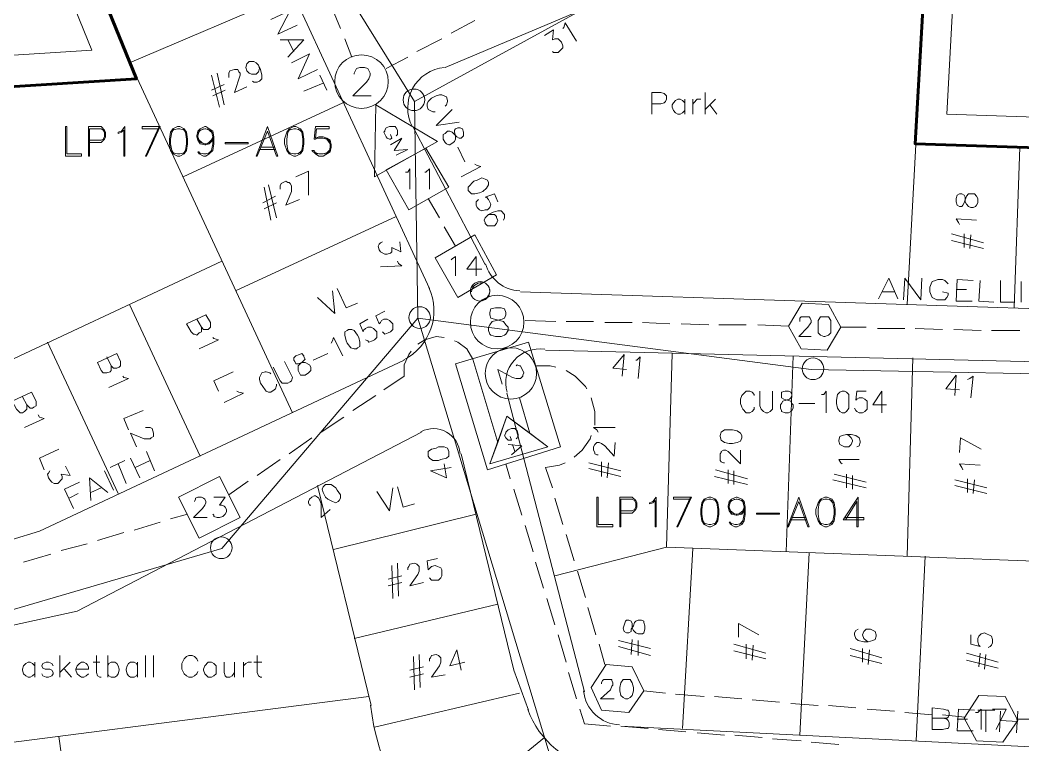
# Model space of a CAD drawing. Header units: millimetres. Extents: x 3.6 to 37.8, y 0.6 to 28.7.
# Drawn here: x 22.628 to 26.296, y 20.983 to 23.635 of the extents above; entities that cross this region are included whole.
import ezdxf

# ---------------------------------------------------------------- set-up
doc = ezdxf.new("R2010")
doc.units = ezdxf.units.MM
for name, color, linetype in [('PDF_0', 7, 'Continuous'), ('PDF_S102$BOUNDARY-NODE', 3, 'Continuous'), ('PDF_S102$NAME-LANDMARK', 7, 'Continuous'), ('PDF_S102$NAME-ROAD', 7, 'Continuous'), ('PDF_S102$Passives-Highleg', 7, 'Continuous'), ('PDF_S102$Passives-Splt2way', 7, 'Continuous'), ('PDF_S102$Passives-TapOffs', 7, 'Continuous'), ('PDF_S102$POLE', 7, 'Continuous'), ('PDF_S102$STRAND', 7, 'Continuous')]:
    doc.layers.add(name, color=color, linetype=linetype)
for name, color, linetype, true_color in [('PDF_S102$Actives-Amplifier', 92, 'Continuous', 0x00b800), ('PDF_S102$Actives-LineExtender', 94, 'Continuous', 0x009400), ('PDF_S102$Cable-565', 23, 'Continuous', 0xdd8a6d), ('PDF_S102$LOTS', 254, 'Continuous', 0xdcdcdc), ('PDF_S102$ROAD', 8, 'Continuous', 0x7f7f7f), ('PDF_S102$SDU', 157, 'Continuous', 0x396472)]:
    doc.layers.add(name, color=color, linetype=linetype, true_color=true_color)

msp = doc.modelspace()

# ---------------------------------------------------------------- linework, layer by layer
at = {"layer": 'PDF_0', "lineweight": 9}
msp.add_lwpolyline([(28.37407, 23.21161), (26.01802, 23.29084), (26.30158, 28.54921), (21.95227, 28.59091), (22.05235, 25.58434), (22.89052, 23.52436), (13.59559, 22.93222), (13.61644, 22.59862), (13.79158, 21.34762), (13.24531, 21.33094), (13.39543, 19.22509), (13.89166, 19.22926), (13.92919, 18.76222), (13.53721, 18.31186), (13.63729, 17.52373), (14.4838, 17.52373), (14.67562, 15.36367), (14.75068, 14.22526)], dxfattribs=at)
at = {"layer": 'PDF_S102$Actives-Amplifier', "lineweight": 13}
for points in [[(24.33751, 21.9898), (24.22075, 22.37761), (24.48763, 22.45684), (24.60439, 22.0732)], [(24.4918, 22.12324), (24.45427, 22.25251), (24.4918, 22.12324), (24.55852, 22.0732), (24.34585, 22.01065), (24.37504, 22.08988), (24.2833, 22.39429), (24.37504, 22.08988), (24.4084, 22.18579)], [(24.34585, 22.01065), (24.4084, 22.18579), (24.55852, 22.0732)], [(24.73783, 21.88972), (24.742, 21.88972), (24.742, 21.78964), (24.79621, 21.78964), (24.79621, 21.7813), (24.73783, 21.7813)], [(24.9505, 21.7813), (24.9505, 21.87721), (24.94216, 21.86887), (24.92965, 21.8647), (24.92965, 21.86887), (24.94216, 21.87304), (24.95467, 21.88972), (24.95467, 21.7813)], [(25.14649, 21.88972), (25.15483, 21.88972), (25.17151, 21.88138), (25.17985, 21.86887), (25.18402, 21.84385), (25.18402, 21.82717), (25.17985, 21.80215), (25.17151, 21.78964), (25.15483, 21.7813), (25.14649, 21.7813), (25.12981, 21.78964), (25.12147, 21.80215), (25.1173, 21.82717), (25.1173, 21.84385), (25.12147, 21.86887), (25.12981, 21.88138)], [(25.47592, 21.88972), (25.51345, 21.7813), (25.50928, 21.7813), (25.47592, 21.87304), (25.43839, 21.7813), (25.43422, 21.7813)], [(25.57183, 21.88972), (25.58017, 21.88972), (25.59685, 21.88138), (25.60519, 21.86887), (25.60936, 21.84385), (25.60936, 21.82717), (25.60519, 21.80215), (25.59685, 21.78964), (25.58017, 21.7813), (25.57183, 21.7813), (25.55515, 21.78964), (25.54681, 21.80215), (25.53847, 21.82717), (25.53847, 21.84385), (25.54681, 21.86887), (25.55515, 21.88138)], [(25.32163, 21.82717), (25.32163, 21.83134), (25.40503, 21.83134), (25.40503, 21.82717)]]:
    msp.add_lwpolyline(points, close=True, dxfattribs=at)
for points in [[(24.44176, 22.36927), (24.44593, 22.37344), (24.45427, 22.36927), (24.45844, 22.36927), (24.47095, 22.34425), (24.46678, 22.33591), (24.46678, 22.33174), (24.45844, 22.3234), (24.44176, 22.3234), (24.42925, 22.32757), (24.37504, 22.35676), (24.39172, 22.30255)], [(24.42091, 22.11073), (24.42508, 22.09822), (24.41257, 22.09822), (24.40423, 22.10656), (24.40006, 22.1149), (24.40423, 22.12324), (24.40423, 22.12741), (24.41257, 22.13575), (24.42508, 22.13992), (24.43759, 22.13992), (24.44593, 22.13158), (24.4501, 22.11907), (24.4501, 22.1149), (24.44593, 22.10656), (24.44176, 22.10239)], [(24.41257, 22.08154), (24.46261, 22.07737), (24.42508, 22.04401)], [(24.43759, 22.05652), (24.42925, 22.08154)], [(24.8254, 21.83968), (24.8671, 21.83968), (24.87544, 21.84385), (24.87961, 21.85219), (24.87961, 21.86887), (24.87544, 21.87721), (24.8671, 21.88138), (24.8254, 21.88138), (24.8254, 21.7813), (24.82123, 21.7813), (24.82123, 21.88972), (24.8671, 21.88972), (24.87961, 21.87721), (24.88378, 21.86887), (24.88378, 21.85219), (24.87961, 21.84385), (24.8671, 21.83134), (24.8254, 21.83134)], [(25.07977, 21.88138), (25.01722, 21.88138), (25.01722, 21.88972), (25.08394, 21.88972), (25.0339, 21.7813), (25.02973, 21.7813), (25.07977, 21.88972)], [(25.13398, 21.78964), (25.12564, 21.80215), (25.12147, 21.82717), (25.12147, 21.84385), (25.12564, 21.86887), (25.13398, 21.88138)], [(25.12981, 21.87721), (25.14649, 21.88138), (25.15483, 21.88138), (25.17151, 21.87721)], [(25.16734, 21.88138), (25.17568, 21.86887), (25.17985, 21.84385), (25.17985, 21.82717), (25.17568, 21.80215), (25.16734, 21.78964)], [(25.27576, 21.83968), (25.26742, 21.82717), (25.25074, 21.823), (25.24657, 21.823), (25.22989, 21.82717), (25.22155, 21.83968), (25.21738, 21.85219), (25.21738, 21.85636), (25.22155, 21.87304), (25.22989, 21.88138), (25.24657, 21.88972), (25.25074, 21.88972), (25.26742, 21.88138), (25.27576, 21.87304), (25.27993, 21.85219), (25.27993, 21.82717), (25.27576, 21.80215), (25.26742, 21.78964), (25.25074, 21.7813), (25.2424, 21.7813), (25.22572, 21.78964), (25.22155, 21.79798), (25.22572, 21.79798), (25.22989, 21.78964)], [(25.2424, 21.82717), (25.22572, 21.83968), (25.22155, 21.85219), (25.22155, 21.85636), (25.22572, 21.87304), (25.2424, 21.88138)], [(25.22155, 21.8647), (25.22989, 21.87721), (25.24657, 21.88138), (25.25074, 21.88138), (25.26742, 21.87721), (25.27576, 21.8647)], [(25.25491, 21.88138), (25.27159, 21.87304), (25.27576, 21.85219)], [(25.55932, 21.78964), (25.55098, 21.80215), (25.54681, 21.82717), (25.54681, 21.84385), (25.55098, 21.86887), (25.55932, 21.88138)], [(25.55515, 21.87721), (25.57183, 21.88138), (25.58017, 21.88138), (25.59685, 21.87721)], [(25.58851, 21.88138), (25.60102, 21.86887), (25.60519, 21.84385), (25.60519, 21.82717), (25.60102, 21.80215), (25.58851, 21.78964)], [(25.64689, 21.81466), (25.71361, 21.81466), (25.71361, 21.80632), (25.63855, 21.80632), (25.69276, 21.88972), (25.69276, 21.7813), (25.68859, 21.7813), (25.68859, 21.87304), (25.64689, 21.80632)], [(25.27576, 21.84802), (25.26742, 21.83134), (25.25074, 21.82717), (25.24657, 21.82717), (25.22989, 21.83134), (25.22155, 21.84802)], [(25.25908, 21.78964), (25.27159, 21.80215), (25.27576, 21.82717), (25.27576, 21.85219), (25.27159, 21.83968), (25.25491, 21.82717)], [(25.17151, 21.79381), (25.15483, 21.78964), (25.14649, 21.78964), (25.12981, 21.79381)], [(25.26742, 21.79381), (25.25074, 21.78964), (25.2424, 21.78964), (25.22572, 21.79381)], [(25.50511, 21.80632), (25.44673, 21.80632)], [(25.50094, 21.81466), (25.4509, 21.81466)], [(25.59685, 21.79381), (25.58017, 21.78964), (25.57183, 21.78964), (25.55515, 21.79381)]]:
    msp.add_lwpolyline(points, dxfattribs=at)
msp.add_circle((24.42299, 22.34217), 0.09383, dxfattribs=at)
at = {"layer": 'PDF_S102$Actives-LineExtender', "lineweight": 9}
for points in [[(23.92468, 23.06149), (23.92885, 23.3242), (24.15403, 23.19076)], [(22.79461, 23.24497), (22.79878, 23.24497), (22.79878, 23.14489), (22.85299, 23.14489), (22.85299, 23.13655), (22.79461, 23.13655)], [(23.00728, 23.13655), (23.00728, 23.23246), (22.99894, 23.22412), (22.98643, 23.21995), (22.98643, 23.22412), (22.99894, 23.22829), (23.01145, 23.24497), (23.01145, 23.13655)], [(23.20327, 23.24497), (23.21161, 23.24497), (23.22829, 23.23663), (23.23663, 23.22412), (23.2408, 23.1991), (23.2408, 23.18242), (23.23663, 23.1574), (23.22829, 23.14489), (23.21161, 23.13655), (23.20327, 23.13655), (23.18659, 23.14489), (23.17825, 23.1574), (23.17408, 23.18242), (23.17408, 23.1991), (23.17825, 23.22412), (23.18659, 23.23663)], [(23.5327, 23.24497), (23.57023, 23.13655), (23.56606, 23.13655), (23.5327, 23.22829), (23.49517, 23.13655), (23.491, 23.13655)], [(23.62861, 23.24497), (23.63695, 23.24497), (23.65363, 23.23663), (23.66197, 23.22412), (23.66614, 23.1991), (23.66614, 23.18242), (23.66197, 23.1574), (23.65363, 23.14489), (23.63695, 23.13655), (23.62861, 23.13655), (23.61193, 23.14489), (23.60359, 23.1574), (23.59525, 23.18242), (23.59525, 23.1991), (23.60359, 23.22412), (23.61193, 23.23663)], [(23.37841, 23.18242), (23.37841, 23.18659), (23.46181, 23.18659), (23.46181, 23.18242)]]:
    msp.add_lwpolyline(points, close=True, dxfattribs=at)
for points in [[(22.88218, 23.19493), (22.92388, 23.19493), (22.93222, 23.1991), (22.93639, 23.20744), (22.93639, 23.22412), (22.93222, 23.23246), (22.92388, 23.23663), (22.88218, 23.23663), (22.88218, 23.13655), (22.87801, 23.13655), (22.87801, 23.24497), (22.92388, 23.24497), (22.93639, 23.23246), (22.94056, 23.22412), (22.94056, 23.20744), (22.93639, 23.1991), (22.92388, 23.18659), (22.88218, 23.18659)], [(23.13655, 23.23663), (23.074, 23.23663), (23.074, 23.24497), (23.14072, 23.24497), (23.09068, 23.13655), (23.08651, 23.13655), (23.13655, 23.24497)], [(23.19076, 23.14489), (23.18242, 23.1574), (23.17825, 23.18242), (23.17825, 23.1991), (23.18242, 23.22412), (23.19076, 23.23663)], [(23.18659, 23.23246), (23.20327, 23.23663), (23.21161, 23.23663), (23.22829, 23.23246)], [(23.22412, 23.23663), (23.23246, 23.22412), (23.23663, 23.1991), (23.23663, 23.18242), (23.23246, 23.1574), (23.22412, 23.14489)], [(23.33254, 23.19493), (23.32003, 23.18242), (23.30752, 23.17825), (23.30335, 23.17825), (23.28667, 23.18242), (23.27833, 23.19493), (23.27416, 23.20744), (23.27416, 23.21161), (23.27833, 23.22829), (23.28667, 23.23663), (23.30335, 23.24497), (23.30752, 23.24497), (23.33254, 23.22829), (23.33671, 23.20744), (23.33671, 23.18242), (23.33254, 23.1574), (23.32003, 23.14489), (23.30752, 23.13655), (23.29918, 23.13655), (23.2825, 23.14489), (23.27833, 23.15323), (23.2825, 23.15323), (23.28667, 23.14489)], [(23.29918, 23.18242), (23.2825, 23.19493), (23.27833, 23.20744), (23.27833, 23.21161), (23.2825, 23.22829), (23.29918, 23.23663)], [(23.27833, 23.21995), (23.28667, 23.23246), (23.30335, 23.23663), (23.30752, 23.23663), (23.32003, 23.23246), (23.33254, 23.21995)], [(23.31169, 23.23663), (23.32837, 23.22829), (23.33254, 23.20744)], [(23.6161, 23.14489), (23.60776, 23.1574), (23.60359, 23.18242), (23.60359, 23.1991), (23.60776, 23.22412), (23.6161, 23.23663)], [(23.61193, 23.23246), (23.62861, 23.23663), (23.63695, 23.23663), (23.65363, 23.23246)], [(23.64529, 23.23663), (23.6578, 23.22412), (23.66197, 23.1991), (23.66197, 23.18242), (23.6578, 23.1574), (23.64529, 23.14489)], [(23.76205, 23.18242), (23.74954, 23.1991), (23.73703, 23.20327), (23.71618, 23.20327), (23.70784, 23.1991), (23.70367, 23.1991), (23.70784, 23.24497), (23.75788, 23.24497), (23.75788, 23.23663), (23.71201, 23.23663), (23.70784, 23.20327), (23.72035, 23.20744), (23.73703, 23.20744), (23.74954, 23.20327), (23.76205, 23.19493), (23.76622, 23.17825), (23.76622, 23.16991), (23.76205, 23.15323), (23.73703, 23.13655), (23.72035, 23.13655), (23.70784, 23.14489), (23.69533, 23.1574), (23.70367, 23.1574), (23.70784, 23.14906), (23.72035, 23.14489), (23.73703, 23.14489), (23.74954, 23.14906), (23.76205, 23.16157)], [(23.98306, 23.21578), (23.98723, 23.20327), (23.98306, 23.1991), (23.97889, 23.1991), (23.97055, 23.20327), (23.96638, 23.20744), (23.95804, 23.22412), (23.96221, 23.22829), (23.96221, 23.23246), (23.96638, 23.2408), (23.97889, 23.24497), (23.99974, 23.24497), (24.00391, 23.2408), (24.00808, 23.23246), (24.00808, 23.21578), (24.00391, 23.21161)], [(23.33254, 23.20327), (23.32003, 23.18659), (23.30752, 23.18242), (23.30335, 23.18242), (23.28667, 23.18659), (23.27833, 23.20327)], [(23.31586, 23.14489), (23.32837, 23.1574), (23.33254, 23.18242), (23.33254, 23.20744), (23.32837, 23.19493), (23.31169, 23.18242)], [(23.7412, 23.20327), (23.75788, 23.19493), (23.76205, 23.17825), (23.76205, 23.16991), (23.75788, 23.15323), (23.7412, 23.14489)], [(23.98306, 23.17825), (24.02476, 23.20327), (23.99557, 23.1574), (24.04561, 23.16157), (24.00391, 23.14072)], [(23.22829, 23.14906), (23.21161, 23.14489), (23.20327, 23.14489), (23.18659, 23.14906)], [(23.32003, 23.14906), (23.30752, 23.14489), (23.29918, 23.14489), (23.2825, 23.14906)], [(23.56189, 23.16157), (23.50351, 23.16157)], [(23.55772, 23.16991), (23.50768, 23.16991)], [(23.65363, 23.14906), (23.63695, 23.14489), (23.62861, 23.14489), (23.61193, 23.14906)], [(23.70367, 23.15323), (23.71618, 23.14489)]]:
    msp.add_lwpolyline(points, dxfattribs=at)
at = {"layer": 'PDF_S102$BOUNDARY-NODE', "lineweight": 60}
for points in [[(22.67368, 24.35419), (23.05315, 23.42011), (22.33591, 23.37424)], [(26.9104, 23.14906), (25.90126, 23.18242), (25.95547, 24.12484)]]:
    msp.add_lwpolyline(points, dxfattribs=at)
at = {"layer": 'PDF_S102$Cable-565', "lineweight": 13}
for points in [[(23.79958, 23.60359), (23.76205, 23.69533)], [(24.20407, 23.58691), (24.29164, 23.63278)], [(23.84128, 23.49934), (23.81626, 23.56606)], [(24.07897, 23.52019), (24.17071, 23.56606)], [(23.96638, 23.45764), (24.04561, 23.49934)], [(24.12067, 22.98226), (24.16237, 22.91137)], [(24.17905, 22.87801), (24.22075, 22.80712)], [(24.58771, 22.5319), (24.47512, 22.53607)], [(24.72532, 22.5319), (24.62524, 22.5319)], [(24.8671, 22.52773), (24.76702, 22.52773)], [(25.00471, 22.52356), (24.90463, 22.52773)], [(25.14649, 22.51939), (25.04641, 22.52356)], [(25.2841, 22.51939), (25.18402, 22.51939)], [(25.43839, 22.51522), (25.3258, 22.51939)], [(25.72195, 22.51105), (25.63021, 22.51105)], [(25.86373, 22.50688), (25.76365, 22.50688)], [(26.00134, 22.50271), (25.90126, 22.50688)], [(26.14312, 22.49854), (26.04304, 22.50271)], [(26.2849, 22.49854), (26.18065, 22.49854)], [(24.08314, 22.4485), (24.10816, 22.46518), (24.14986, 22.47769), (24.17905, 22.47352)], [(24.21658, 22.46101), (24.22909, 22.45684), (24.26245, 22.43182), (24.2833, 22.39429)], [(24.05812, 22.42348), (24.04978, 22.41097), (24.0331, 22.37344), (24.0331, 22.33174), (23.95804, 22.2817)], [(24.51682, 22.36927), (24.56686, 22.36927), (24.58771, 22.3651)], [(24.62524, 22.35259), (24.6586, 22.33174), (24.69613, 22.29421), (24.7003, 22.28587)], [(23.92885, 22.26085), (23.84545, 22.20664)], [(24.71698, 22.25251), (24.72949, 22.20247), (24.72949, 22.15243)], [(23.81209, 22.18162), (23.72869, 22.12741)], [(23.69533, 22.10656), (23.61193, 22.04818)], [(24.71698, 22.1149), (24.71281, 22.10239), (24.68362, 22.06069), (24.65443, 22.03567)], [(23.57857, 22.02733), (23.49517, 21.96895)], [(24.40423, 22.01065), (24.42091, 21.95644)], [(24.62107, 22.01482), (24.60022, 22.00648), (24.55018, 21.99814), (24.5752, 21.92308)], [(23.46181, 21.9481), (23.39092, 21.89806)], [(24.43342, 21.91891), (24.46261, 21.823)], [(24.58354, 21.88555), (24.61273, 21.78964)], [(23.17825, 21.81049), (23.2408, 21.82717)], [(23.04481, 21.76879), (23.14072, 21.79798)], [(22.91137, 21.73126), (23.00728, 21.76045)], [(24.47512, 21.78547), (24.50431, 21.68956)], [(24.62524, 21.75211), (24.65443, 21.6562)], [(22.77793, 21.69373), (22.87384, 21.71875)], [(22.64032, 21.65203), (22.7404, 21.68122)], [(24.51265, 21.65203), (24.54184, 21.55612)], [(24.66694, 21.61867), (24.69613, 21.52276)], [(24.55435, 21.51859), (24.58354, 21.42268)], [(24.70447, 21.48523), (24.73366, 21.38515)], [(24.59605, 21.38515), (24.62524, 21.28507)], [(24.74617, 21.35179), (24.76702, 21.27673)], [(24.63358, 21.24754), (24.66277, 21.15163)], [(24.9088, 21.18082), (24.98803, 21.17248)], [(25.02556, 21.16831), (25.12981, 21.15997)], [(25.16734, 21.15997), (25.26742, 21.15163)], [(25.30495, 21.14746), (25.40503, 21.13912)], [(25.44673, 21.13495), (25.54681, 21.12661)], [(24.67528, 21.1141), (24.69196, 21.05989), (24.78787, 21.05155)], [(25.58434, 21.12661), (25.68442, 21.11827)], [(25.72612, 21.1141), (25.8262, 21.10576)], [(25.86373, 21.10159), (25.96381, 21.09325)], [(26.00134, 21.09325), (26.08474, 21.08491)], [(26.27239, 21.07657), (26.35579, 21.07657)], [(24.8254, 21.05155), (24.92548, 21.04321)], [(24.96301, 21.03904), (25.06309, 21.0307)], [(25.10479, 21.02653), (25.20487, 21.01819)], [(25.2424, 21.01819), (25.34248, 21.00985)], [(25.38001, 21.00568), (25.48426, 20.99734)], [(25.52179, 20.99317), (25.62187, 20.98483)]]:
    msp.add_lwpolyline(points, dxfattribs=at)
at = {"layer": 'PDF_S102$LOTS', "lineweight": 0}
for points in [[(22.06903, 28.48249), (22.16494, 25.60519), (23.02396, 23.491), (23.62444, 22.1983)], [(26.18899, 28.44079), (25.87207, 22.59445)], [(23.02813, 23.47849), (23.62444, 23.73286)], [(23.80792, 23.33254), (23.22412, 23.06149)], [(25.90126, 23.18242), (28.19476, 23.10736)], [(26.26405, 22.58194), (26.2849, 23.16991)], [(24.00391, 22.91554), (23.41594, 22.64449)], [(22.4485, 22.3234), (23.3659, 22.75291)], [(23.28667, 22.03984), (23.02813, 22.59445)], [(22.98643, 21.90223), (22.72789, 22.45684)], [(28.06966, 21.58948), (24.9922, 21.70624), (25.01305, 22.41514)], [(25.43005, 21.68956), (25.45507, 22.4068)], [(25.87207, 21.67288), (25.89292, 22.39846)], [(23.91217, 21.12661), (23.71618, 21.93142)], [(24.29581, 21.82717), (23.77456, 21.6979)], [(24.58354, 21.60199), (24.9922, 21.70624)], [(25.05058, 21.04321), (25.08811, 21.70207)], [(25.48009, 21.01819), (25.51345, 21.68539)], [(25.90543, 20.99734), (25.93879, 21.67288)], [(24.37504, 21.49774), (23.84962, 21.37264)], [(24.45427, 21.17248), (23.92468, 21.04738)], [(22.08154, 20.92645), (23.90383, 21.15997)], [(22.92388, 19.90897), (22.76959, 21.01402)], [(24.54601, 21.00985), (24.11233, 20.6554)]]:
    msp.add_lwpolyline(points, dxfattribs=at)
msp.add_arc((24.8108, 21.23294), 0.90697, 186.66314, 263.34236, dxfattribs=at)
at = {"layer": 'PDF_S102$NAME-LANDMARK', "lineweight": 0}
for points in [[(24.93799, 23.29084), (24.93799, 23.37007), (24.97135, 23.37007), (24.98386, 23.3659), (24.9922, 23.35756), (24.9922, 23.34505), (24.98803, 23.33671), (24.98386, 23.33254), (24.97135, 23.32837), (24.93799, 23.32837)], [(25.13398, 23.29084), (25.13398, 23.37007)], [(25.05892, 23.30335), (25.05058, 23.29501), (25.04224, 23.29084), (25.0339, 23.29084), (25.02556, 23.29501), (25.01722, 23.30335), (25.01305, 23.31586), (25.01305, 23.3242), (25.01722, 23.33254), (25.02556, 23.34088), (25.0339, 23.34505), (25.04224, 23.34505), (25.05058, 23.34088), (25.05892, 23.33254)], [(25.05892, 23.29084), (25.05892, 23.34505)], [(25.08811, 23.29084), (25.08811, 23.34505)], [(25.08811, 23.3242), (25.09228, 23.33254), (25.10479, 23.34505), (25.1173, 23.34505)], [(25.13398, 23.30752), (25.17151, 23.34505)], [(25.17568, 23.29084), (25.15066, 23.3242)], [(22.68202, 21.24337), (22.67368, 21.23503), (22.66534, 21.23086), (22.657, 21.23086), (22.64866, 21.23503), (22.64032, 21.24337), (22.63615, 21.25588), (22.63615, 21.26005), (22.64032, 21.27256), (22.64866, 21.2809), (22.657, 21.28507), (22.66534, 21.28507), (22.67368, 21.2809), (22.68202, 21.27256)], [(22.68202, 21.23086), (22.68202, 21.28507)], [(22.70704, 21.24337), (22.71121, 21.23503), (22.72372, 21.23086), (22.73206, 21.23086), (22.74457, 21.23503), (22.74874, 21.24337), (22.74874, 21.24754), (22.74457, 21.25588), (22.73623, 21.26005), (22.71955, 21.26005), (22.71121, 21.26422), (22.70704, 21.27256), (22.71121, 21.2809), (22.72372, 21.28507), (22.73206, 21.28507), (22.74457, 21.2809), (22.74874, 21.27256)], [(22.77376, 21.23086), (22.77376, 21.31009)], [(22.77376, 21.24754), (22.81129, 21.28507)], [(22.87801, 21.24337), (22.86967, 21.23503), (22.86133, 21.23086), (22.85299, 21.23086), (22.84465, 21.23503), (22.83631, 21.24337), (22.83214, 21.25588), (22.83214, 21.26005), (22.83631, 21.27256), (22.84465, 21.2809), (22.85299, 21.28507), (22.86133, 21.28507), (22.86967, 21.2809), (22.87384, 21.27673), (22.87801, 21.26839), (22.87801, 21.26005), (22.83214, 21.26005)], [(22.91971, 21.28507), (22.89469, 21.28507)], [(22.92388, 21.23086), (22.91971, 21.23086), (22.91137, 21.23503), (22.9072, 21.24754), (22.9072, 21.31009)], [(22.9489, 21.23086), (22.9489, 21.31009)], [(22.9489, 21.27256), (22.95307, 21.2809), (22.96141, 21.28507), (22.97392, 21.28507), (22.98226, 21.2809), (22.98643, 21.27256), (22.9906, 21.26005), (22.9906, 21.25588), (22.98643, 21.24337), (22.98226, 21.23503), (22.97392, 21.23086), (22.96141, 21.23086), (22.95307, 21.23503), (22.9489, 21.24337)], [(23.05732, 21.24337), (23.05315, 21.23503), (23.04481, 21.23086), (23.0323, 21.23086), (23.02396, 21.23503), (23.01979, 21.24337), (23.01562, 21.25588), (23.01562, 21.26005), (23.01979, 21.27256), (23.02396, 21.2809), (23.0323, 21.28507), (23.04481, 21.28507), (23.05315, 21.2809), (23.05732, 21.27256)], [(23.05732, 21.23086), (23.05732, 21.28507)], [(23.08651, 21.23086), (23.08651, 21.31009)], [(23.1157, 21.23086), (23.1157, 21.31009)], [(23.27833, 21.25171), (23.27416, 21.24337), (23.26582, 21.23503), (23.25748, 21.23086), (23.24497, 21.23086), (23.23663, 21.23503), (23.22829, 21.24337), (23.21995, 21.26005), (23.21995, 21.2809), (23.22829, 21.29758), (23.23663, 21.30592), (23.24497, 21.31009), (23.25748, 21.31009), (23.26582, 21.30592), (23.27416, 21.29758), (23.27833, 21.28924)], [(23.41177, 21.24754), (23.40343, 21.23503), (23.39509, 21.23086), (23.38258, 21.23086), (23.37841, 21.23503), (23.37424, 21.24754), (23.37424, 21.28507)], [(23.41177, 21.23086), (23.41177, 21.28507)], [(23.44513, 21.23086), (23.44513, 21.28507)], [(23.44513, 21.26005), (23.44513, 21.27256), (23.45347, 21.2809), (23.46181, 21.28507), (23.47432, 21.28507)], [(23.51185, 21.28507), (23.48266, 21.28507)], [(23.51185, 21.23086), (23.50768, 21.23086), (23.49934, 21.23503), (23.49517, 21.24754), (23.49517, 21.31009)], [(22.81546, 21.23086), (22.79044, 21.26005)]]:
    msp.add_lwpolyline(points, dxfattribs=at)
msp.add_lwpolyline([(23.31586, 21.28507), (23.32837, 21.28507), (23.33671, 21.2809), (23.34505, 21.27256), (23.34505, 21.24337), (23.33671, 21.23503), (23.32837, 21.23086), (23.31586, 21.23086), (23.30335, 21.24337), (23.29918, 21.25588), (23.29918, 21.26005), (23.30335, 21.27256)], close=True, dxfattribs=at)
at = {"layer": 'PDF_S102$NAME-ROAD', "lineweight": 9}
for points in [[(23.54521, 23.63695), (23.6161, 23.67031), (23.57023, 23.58274), (23.64112, 23.6161)], [(23.57857, 23.56189), (23.66614, 23.56189), (23.60776, 23.49934)], [(23.62861, 23.52019), (23.60776, 23.56189)], [(23.62027, 23.47849), (23.68699, 23.51185), (23.64529, 23.42011), (23.71618, 23.45347)], [(23.66614, 23.37424), (23.73703, 23.40343)], [(23.74954, 23.37841), (23.72452, 23.43262)], [(25.76782, 22.6153), (25.80535, 22.69036), (25.83871, 22.6153)], [(25.85956, 22.61113), (25.86373, 22.69036), (25.92211, 22.61113), (25.92628, 22.69036)], [(26.00134, 22.64032), (26.02219, 22.63615), (26.02219, 22.62781), (26.01802, 22.61947), (26.00968, 22.61113), (25.98049, 22.61113), (25.96381, 22.61947), (25.95964, 22.62781), (25.95547, 22.64032), (25.95547, 22.657), (25.95964, 22.66951), (25.96381, 22.67785), (25.97632, 22.68202), (25.98466, 22.68619), (26.00134, 22.68619), (26.00968, 22.68202), (26.02219, 22.66951)], [(26.10976, 22.60696), (26.05138, 22.60696), (26.05555, 22.68619), (26.11393, 22.68202)], [(26.18899, 22.60279), (26.13478, 22.60696), (26.13895, 22.68202)], [(26.26405, 22.60279), (26.21401, 22.60279), (26.21401, 22.68202)], [(26.28907, 22.60279), (26.28907, 22.67785)], [(25.8262, 22.64032), (25.78033, 22.64032)], [(26.08891, 22.64866), (26.05138, 22.64866)], [(23.11987, 21.98563), (23.09068, 22.05652)], [(23.01145, 22.02316), (22.95724, 21.99814)], [(23.01562, 21.93976), (22.98643, 22.01065)], [(23.06566, 21.96061), (23.0323, 22.0315)], [(23.10319, 22.02316), (23.04898, 21.99814)], [(22.96975, 21.91474), (22.93639, 21.98563)], [(22.8238, 21.84802), (22.79044, 21.91891), (22.84465, 21.94393)], [(22.88635, 21.87721), (22.88218, 21.96061), (22.9489, 21.9064)], [(22.84048, 21.90223), (22.80712, 21.88555)], [(22.92388, 21.92308), (22.88635, 21.9064)], [(26.00551, 21.08074), (26.01802, 21.07657), (26.02219, 21.0724), (26.02636, 21.06406), (26.02636, 21.05155), (26.02219, 21.04321), (26.01802, 21.04321), (26.00134, 21.03904), (25.96381, 21.03904), (25.96381, 21.08074), (26.00551, 21.08074), (26.01802, 21.08074), (26.02219, 21.08491), (26.02636, 21.09325), (26.02636, 21.10159), (26.02219, 21.10993), (26.01802, 21.10993), (26.00551, 21.1141), (25.96381, 21.11827), (25.96381, 21.08074)], [(26.11393, 21.03487), (26.05555, 21.03487), (26.05972, 21.1141), (26.1181, 21.10993)], [(26.19316, 21.10993), (26.13061, 21.10993)], [(26.1598, 21.0307), (26.1598, 21.10993)], [(26.20984, 21.0307), (26.21401, 21.10576)], [(26.27239, 21.02653), (26.27656, 21.10576)], [(26.09308, 21.07657), (26.05555, 21.07657)], [(26.27656, 21.06823), (26.21401, 21.0724)]]:
    msp.add_lwpolyline(points, dxfattribs=at)
at = {"layer": 'PDF_S102$Passives-Highleg', "lineweight": 9}
msp.add_lwpolyline([(24.29164, 22.66534), (24.2833, 22.657), (24.29164, 22.66534), (24.2833, 22.66117)], dxfattribs=at)
msp.add_circle((24.3104, 22.6424), 0.03545, dxfattribs=at)
for centre, radius, start, end in [((24.31457, 22.63824), 0.03551, 86.63354, 176.63354), ((24.30624, 22.64657), 0.03967, 273.01279, 3.01279)]:
    msp.add_arc(centre, radius, start, end, dxfattribs=at)
at = {"layer": 'PDF_S102$Passives-Splt2way', "lineweight": 9}
msp.add_lwpolyline([(23.84962, 23.43679), (23.84962, 23.44096), (23.85796, 23.45764), (23.87047, 23.46181), (23.88715, 23.46181), (23.89966, 23.45764), (23.908, 23.44096), (23.908, 23.43262), (23.90383, 23.42011), (23.89549, 23.4076), (23.84545, 23.35756), (23.91217, 23.35756)], dxfattribs=at)
msp.add_lwpolyline([(24.3667, 22.58194), (24.38755, 22.58194), (24.40006, 22.57777), (24.40423, 22.56526), (24.40423, 22.55692), (24.40006, 22.54441), (24.39172, 22.54024), (24.37087, 22.53607), (24.35419, 22.5319), (24.34585, 22.51939), (24.34168, 22.51105), (24.34168, 22.49854), (24.34585, 22.48603), (24.35002, 22.48186), (24.3667, 22.47769), (24.38755, 22.47769), (24.40006, 22.48186), (24.40423, 22.48603), (24.41257, 22.49854), (24.41257, 22.51105), (24.40423, 22.51939), (24.39589, 22.5319), (24.36253, 22.54024), (24.35002, 22.54441), (24.34585, 22.55692), (24.34585, 22.56526), (24.35002, 22.57777)], close=True, dxfattribs=at)
for centre in [(23.87672, 23.40968), (24.37295, 22.52981)]:
    msp.add_circle(centre, 0.098, dxfattribs=at)
at = {"layer": 'PDF_S102$Passives-TapOffs', "lineweight": 9}
for points in [[(24.11233, 23.16574), (24.19573, 23.02396), (24.04978, 22.94056), (23.96638, 23.08651)], [(24.29164, 22.84882), (24.37087, 22.70287), (24.22909, 22.61947), (24.14569, 22.76542)], [(25.48426, 22.43182), (25.43839, 22.51522), (25.48843, 22.59862), (25.58434, 22.59445), (25.63021, 22.51105), (25.58017, 22.42765)], [(25.55515, 22.54858), (25.58434, 22.54858), (25.59268, 22.53607), (25.59268, 22.4902), (25.58434, 22.48186), (25.57183, 22.47769), (25.56766, 22.47769), (25.55515, 22.48186), (25.54681, 22.4902), (25.54681, 22.53607)], [(23.35756, 21.96478), (23.43262, 21.81466), (23.2825, 21.7396), (23.20744, 21.88972)], [(24.75451, 21.10993), (24.71698, 21.19333), (24.77119, 21.27673), (24.8671, 21.26839), (24.9088, 21.18082), (24.85459, 21.10159)], [(24.83374, 21.22252), (24.85876, 21.22252), (24.8671, 21.21001), (24.87127, 21.19333), (24.87127, 21.18082), (24.8671, 21.16414), (24.85876, 21.1558), (24.85042, 21.15163), (24.84208, 21.15163), (24.83374, 21.1558), (24.8254, 21.16414), (24.82123, 21.18082), (24.82123, 21.19333), (24.8254, 21.21001)], [(26.12644, 20.99734), (26.08057, 21.08074), (26.13478, 21.16414), (26.23069, 21.15997), (26.27656, 21.0724), (26.22235, 20.99317)]]:
    msp.add_lwpolyline(points, close=True, dxfattribs=at)
for points in [[(24.03727, 23.07817), (24.04561, 23.07817), (24.05395, 23.09068), (24.05395, 23.01562)], [(24.10816, 23.07817), (24.11233, 23.07817), (24.12484, 23.09068), (24.12484, 23.01562)], [(24.20407, 22.75708), (24.20824, 22.76125), (24.22075, 22.76959), (24.22075, 22.6987)], [(24.31666, 22.72372), (24.26245, 22.72372), (24.29581, 22.76959), (24.29581, 22.6987)], [(25.48009, 22.5319), (25.48009, 22.54441), (25.48426, 22.54858), (25.51345, 22.54858), (25.51762, 22.54441), (25.52179, 22.53607), (25.52179, 22.52773), (25.51762, 22.52356), (25.50928, 22.51105), (25.47592, 22.47769), (25.52179, 22.47769)], [(23.31169, 21.81466), (23.26165, 21.81466), (23.29501, 21.84802), (23.30335, 21.86053), (23.30752, 21.86887), (23.30752, 21.87304), (23.30335, 21.88138), (23.29918, 21.88555), (23.29084, 21.88972), (23.27833, 21.88972), (23.26999, 21.88555), (23.26999, 21.88138), (23.26582, 21.87304)], [(23.33671, 21.88972), (23.37841, 21.88972), (23.35756, 21.86053), (23.3659, 21.86053), (23.37424, 21.85636), (23.37841, 21.85219), (23.38258, 21.84385), (23.38258, 21.83551), (23.37841, 21.82717), (23.37007, 21.81883), (23.35756, 21.81466), (23.34922, 21.81466), (23.33671, 21.81883), (23.33671, 21.823), (23.33254, 21.82717)], [(24.75451, 21.20584), (24.75451, 21.21001), (24.75868, 21.21835), (24.76285, 21.22252), (24.79204, 21.22252), (24.79204, 21.21835), (24.79621, 21.21001), (24.79621, 21.20167), (24.79204, 21.1975), (24.78787, 21.18499), (24.75034, 21.15163), (24.80038, 21.15163)], [(26.12227, 21.10159), (26.13061, 21.10159), (26.14312, 21.1141), (26.14312, 21.03904)], [(26.18482, 21.1141), (26.23486, 21.1141), (26.19733, 21.03904)]]:
    msp.add_lwpolyline(points, dxfattribs=at)
at = {"layer": 'PDF_S102$POLE', "lineweight": 0}
for points in [[(24.14569, 23.29918), (24.13735, 23.29918), (24.12067, 23.30752), (24.1165, 23.32003), (24.1165, 23.32837), (24.12067, 23.33671), (24.13318, 23.34922), (24.14986, 23.35756), (24.16237, 23.36173), (24.17071, 23.36173), (24.18739, 23.35339), (24.19156, 23.34088), (24.19156, 23.33671), (24.18739, 23.3242), (24.18322, 23.32003)], [(24.23326, 23.26165), (24.14986, 23.24914), (24.20824, 23.30752)], [(24.25411, 23.1157), (24.22909, 23.16991)], [(24.29164, 23.10736), (24.29998, 23.10319), (24.31249, 23.09902), (24.2416, 23.06149)], [(24.30415, 22.97809), (24.29581, 22.96975), (24.29581, 22.95724), (24.29998, 22.9489), (24.30832, 22.94056), (24.31666, 22.93639), (24.32917, 22.94056), (24.33751, 22.94056), (24.34585, 22.9489), (24.35002, 22.96141), (24.34168, 22.97809), (24.33334, 22.98643), (24.32917, 22.98643), (24.36253, 22.99894), (24.37504, 22.96975)], [(24.34168, 22.92388), (24.36253, 22.92388), (24.37087, 22.91554), (24.37087, 22.91137), (24.37504, 22.90303), (24.37087, 22.89052), (24.36253, 22.88218), (24.33751, 22.88218), (24.32917, 22.89052), (24.32917, 22.89469), (24.325, 22.90303), (24.32917, 22.91137), (24.34168, 22.92388), (24.35836, 22.93222), (24.37504, 22.93639), (24.38755, 22.93639), (24.40006, 22.92388), (24.40006, 22.91137), (24.39589, 22.90303)], [(23.95387, 22.49437), (23.96221, 22.48603), (23.97472, 22.4902), (23.98306, 22.49437), (23.9914, 22.50271), (23.9914, 22.52356), (23.97889, 22.53607), (23.97055, 22.54024), (23.95804, 22.54024), (23.9497, 22.53607), (23.94553, 22.52773), (23.94136, 22.52356), (23.92885, 22.55275), (23.96221, 22.56943)], [(23.89132, 22.46518), (23.89966, 22.46101), (23.90383, 22.45684), (23.91634, 22.46101), (23.92468, 22.46518), (23.93302, 22.47352), (23.93302, 22.49437), (23.92051, 22.50688), (23.91217, 22.51105), (23.89966, 22.51105), (23.89132, 22.50688), (23.88298, 22.49854), (23.88298, 22.49437), (23.87047, 22.52356), (23.89966, 22.54024)], [(23.76622, 22.45267), (23.77039, 22.46101), (23.77456, 22.47352), (23.80792, 22.4068)], [(23.75371, 22.41514), (23.6995, 22.39012)], [(23.59525, 22.38595), (23.62444, 22.32757), (23.62027, 22.31506), (23.6161, 22.31089), (23.60776, 22.30672), (23.58691, 22.30672), (23.57857, 22.31506), (23.55355, 22.3651)], [(23.56606, 22.30255), (23.56606, 22.29838), (23.56189, 22.28587), (23.55772, 22.2817), (23.54521, 22.27336), (23.53687, 22.27336), (23.52853, 22.27753), (23.52436, 22.2817), (23.50768, 22.30672), (23.50351, 22.31923), (23.50351, 22.32757), (23.51185, 22.34425), (23.52436, 22.34842), (23.52853, 22.34842), (23.54104, 22.34425), (23.54521, 22.34008)], [(25.31329, 22.21915), (25.31329, 22.21081), (25.30495, 22.20247), (25.29661, 22.1983), (25.2841, 22.1983), (25.27159, 22.21081), (25.26742, 22.21915), (25.26325, 22.23166), (25.26325, 22.24834), (25.26742, 22.26085), (25.2841, 22.27753), (25.29661, 22.27753), (25.30495, 22.27336), (25.31329, 22.26502), (25.31329, 22.26085)], [(25.38001, 22.27753), (25.38001, 22.21081), (25.37167, 22.20247), (25.36333, 22.1983), (25.35499, 22.1983), (25.34665, 22.20247), (25.33831, 22.21081), (25.33414, 22.22332), (25.33414, 22.27753)], [(25.55932, 22.26502), (25.56766, 22.26502), (25.576, 22.27753), (25.576, 22.1983)], [(25.68025, 22.21498), (25.68442, 22.20664), (25.68859, 22.20247), (25.69693, 22.1983), (25.70944, 22.1983), (25.71778, 22.20247), (25.72612, 22.21081), (25.72612, 22.24), (25.71778, 22.24834), (25.70944, 22.25251), (25.69693, 22.25251), (25.68859, 22.24834), (25.68442, 22.24417), (25.68859, 22.27753), (25.72195, 22.27753)], [(25.79701, 22.22749), (25.74697, 22.22749), (25.78033, 22.27753), (25.78033, 22.1983)], [(25.5343, 22.23166), (25.47592, 22.23166)]]:
    msp.add_lwpolyline(points, dxfattribs=at)
for points in [[(24.24577, 23.23663), (24.24994, 23.22412), (24.24994, 23.21161), (24.2416, 23.20327), (24.23326, 23.20327), (24.22492, 23.20744), (24.20824, 23.22412), (24.1999, 23.22829), (24.19156, 23.22829), (24.18322, 23.21995), (24.17488, 23.21578), (24.17488, 23.1991), (24.18322, 23.18659), (24.18739, 23.18242), (24.19573, 23.17825), (24.1999, 23.17825), (24.21241, 23.18659), (24.21658, 23.19076), (24.22075, 23.1991), (24.22075, 23.21161), (24.21658, 23.22412), (24.21658, 23.23246), (24.22075, 23.23663), (24.22909, 23.2408), (24.23743, 23.2408)], [(24.33751, 23.04898), (24.34168, 23.04064), (24.34168, 23.0323), (24.33334, 23.01979), (24.32083, 23.00728), (24.30832, 23.00311), (24.29164, 22.99894), (24.27913, 22.99894), (24.26662, 23.01145), (24.26662, 23.02396), (24.28747, 23.04481), (24.29998, 23.04898), (24.31666, 23.05732), (24.32917, 23.05315)], [(23.8246, 22.49854), (23.82877, 22.50271), (23.84128, 22.50271), (23.84962, 22.49854), (23.86213, 22.48186), (23.8663, 22.47352), (23.87047, 22.45684), (23.87047, 22.44016), (23.86213, 22.43599), (23.85796, 22.43182), (23.84962, 22.43182), (23.83711, 22.43599), (23.8246, 22.45267), (23.82043, 22.46101), (23.81626, 22.48186), (23.81626, 22.49437)], [(23.63695, 22.4068), (23.64946, 22.41097), (23.6578, 22.41514), (23.66614, 22.4068), (23.66614, 22.40263), (23.67031, 22.39429), (23.64529, 22.36927), (23.64529, 22.35259), (23.65363, 22.33591), (23.67031, 22.33591), (23.68282, 22.34425), (23.69116, 22.35259), (23.69116, 22.3651), (23.68699, 22.37344), (23.67031, 22.38178), (23.6578, 22.38178), (23.64529, 22.37761), (23.63695, 22.37761), (23.63278, 22.38595), (23.62861, 22.39012), (23.62861, 22.39846)], [(25.42588, 22.27753), (25.43839, 22.27753), (25.44673, 22.27336), (25.4509, 22.26502), (25.4509, 22.26085), (25.44673, 22.25251), (25.44256, 22.24834), (25.41754, 22.24), (25.41337, 22.23166), (25.4092, 22.22749), (25.4092, 22.21498), (25.41337, 22.20664), (25.41337, 22.20247), (25.42588, 22.1983), (25.43839, 22.1983), (25.44673, 22.20247), (25.4509, 22.20664), (25.45507, 22.21498), (25.45507, 22.22749), (25.4509, 22.23166), (25.44673, 22.24), (25.42171, 22.24834), (25.41337, 22.25251), (25.41337, 22.27336)], [(25.63438, 22.27753), (25.64272, 22.27753), (25.65106, 22.27336), (25.6594, 22.26502), (25.6594, 22.21498), (25.65106, 22.20247), (25.64272, 22.1983), (25.63438, 22.1983), (25.62604, 22.20247), (25.6177, 22.21498), (25.61353, 22.23166), (25.61353, 22.24417), (25.6177, 22.26502), (25.62604, 22.27336)]]:
    msp.add_lwpolyline(points, close=True, dxfattribs=at)
for centre, radius in [((24.06855, 23.34296), 0.03962), ((24.0894, 22.5465), 0.03961), ((25.52804, 22.35884), 0.03962), ((23.36381, 21.70415), 0.03962)]:
    msp.add_circle(centre, radius, dxfattribs=at)
at = {"layer": 'PDF_S102$ROAD', "lineweight": 0}
for points in [[(24.12484, 22.65283), (23.62444, 23.73703), (22.91971, 25.46341), (22.87384, 25.73446), (22.84048, 26.04721), (22.76542, 27.3691)], [(25.02139, 23.81626), (24.18322, 23.46181)], [(24.06646, 23.2408), (24.32917, 22.7404)], [(24.45844, 22.64032), (28.02379, 22.52356)], [(27.89869, 22.34842), (24.55018, 22.42765)], [(22.01899, 21.64369), (22.4902, 21.70207), (22.6987, 21.76462), (24.0331, 22.39012)], [(24.4084, 22.26919), (24.69196, 21.17665)], [(21.78964, 21.31426), (21.97729, 19.96735), (22.21498, 19.98403), (22.01899, 21.3643), (22.47352, 21.39349), (22.83631, 21.47272), (24.09565, 22.12741)], [(24.48763, 21.10993), (24.43342, 21.25588), (24.2416, 22.04818)], [(24.8254, 21.05155), (27.87367, 20.89726)]]:
    msp.add_lwpolyline(points, dxfattribs=at)
for centre, radius, start, end in [((24.19364, 23.31378), 0.14803, 95.21819, 207.83418), ((24.46052, 22.78001), 0.13552, 195.66128, 268.1001), ((23.93928, 22.57152), 0.20224, 297.06995, 24.83489), ((24.52725, 22.3088), 0.12302, 80.77718, 196.77671), ((24.13943, 22.04193), 0.098, 3.82877, 117.52013), ((24.82749, 21.19542), 0.1397, 185.96531, 267.05024), ((24.80663, 21.23294), 0.34402, 200.58291, 260.27185)]:
    msp.add_arc(centre, radius, start, end, dxfattribs=at)
at = {"layer": 'PDF_S102$SDU', "lineweight": 0}
for points in [[(23.50351, 23.45764), (23.49934, 23.44513), (23.491, 23.43679), (23.47432, 23.43679), (23.46598, 23.44096), (23.45764, 23.4493), (23.45347, 23.46181), (23.45764, 23.47432), (23.46598, 23.48266), (23.48266, 23.48266), (23.491, 23.47849), (23.49934, 23.47015)], [(26.05138, 22.96975), (26.05138, 22.98226), (26.05555, 22.99477), (26.06389, 22.99894), (26.07223, 22.99894), (26.08057, 22.99477), (26.08474, 22.98643), (26.08474, 22.96975), (26.08891, 22.96141), (26.09725, 22.95307), (26.10559, 22.9489), (26.11393, 22.9489), (26.12227, 22.95307), (26.12644, 22.95724), (26.13061, 22.96558), (26.13061, 22.98226), (26.12644, 22.9906), (26.1181, 22.99894), (26.09725, 22.99894), (26.08891, 22.9906), (26.08057, 22.96558), (26.0764, 22.95724), (26.07223, 22.95307), (26.06389, 22.95307), (26.05555, 22.95724)], [(25.18819, 22.11073), (25.18819, 22.1149), (25.19236, 22.12741), (25.20487, 22.13575), (25.23406, 22.13575), (25.25074, 22.13158), (25.26325, 22.12324), (25.26742, 22.1149), (25.26742, 22.10656), (25.26325, 22.09405), (25.25074, 22.08988), (25.23406, 22.08571), (25.22155, 22.08571), (25.20487, 22.08988), (25.19236, 22.09822)], [(25.6594, 22.1149), (25.66774, 22.10656), (25.67191, 22.09822), (25.67191, 22.09405), (25.66774, 22.08154), (25.6594, 22.0732), (25.64272, 22.0732), (25.62604, 22.08154), (25.62187, 22.09405), (25.62187, 22.09822), (25.62604, 22.11073), (25.63438, 22.1149), (25.65106, 22.11907)], [(24.83374, 21.41017), (24.84208, 21.43519), (24.84625, 21.43936), (24.85459, 21.43936), (24.86293, 21.43519), (24.8671, 21.42685), (24.8671, 21.41017), (24.87127, 21.40183), (24.87961, 21.39349), (24.88795, 21.38932), (24.90463, 21.38932), (24.9088, 21.39349), (24.91297, 21.406), (24.91297, 21.41851), (24.9088, 21.43102), (24.9088, 21.43519), (24.90046, 21.43936), (24.88795, 21.43936), (24.87961, 21.43519), (24.87544, 21.43102), (24.87127, 21.41851), (24.86293, 21.406), (24.86293, 21.39766), (24.85459, 21.39349), (24.84625, 21.39349), (24.83791, 21.39766)], [(25.72195, 21.3643), (25.71361, 21.37264), (25.70944, 21.38515), (25.71361, 21.39766), (25.72195, 21.406), (25.73863, 21.406), (25.75531, 21.39766), (25.75948, 21.38515), (25.75948, 21.38098), (25.75531, 21.36847), (25.74697, 21.3643), (25.73029, 21.36013)]]:
    msp.add_lwpolyline(points, close=True, dxfattribs=at)
for points in [[(23.37424, 23.3242), (23.34922, 23.44096)], [(23.39092, 23.42428), (23.39092, 23.44096), (23.39509, 23.4493), (23.41177, 23.45347), (23.42428, 23.45347), (23.42845, 23.44513), (23.43262, 23.44096), (23.43262, 23.43262), (23.41177, 23.37007), (23.45764, 23.39092)], [(23.49934, 23.47015), (23.50768, 23.45347), (23.51185, 23.43262), (23.51185, 23.42011), (23.50351, 23.41177), (23.49517, 23.4076), (23.48266, 23.4076), (23.47849, 23.41177)], [(23.35756, 23.31586), (23.32837, 23.43262)], [(23.37424, 23.39926), (23.32837, 23.37841)], [(23.37841, 23.37841), (23.33254, 23.35756)], [(23.63695, 23.06149), (23.68282, 23.08234), (23.68282, 22.99477)], [(23.57857, 23.01562), (23.57857, 23.02813), (23.58274, 23.03647), (23.59942, 23.04481), (23.60776, 23.04064), (23.61193, 23.04064), (23.6161, 23.03647), (23.62027, 23.02813), (23.62027, 23.00728), (23.59942, 22.95724), (23.64946, 22.97809)], [(23.54521, 22.90303), (23.52019, 23.02396)], [(23.56606, 22.91137), (23.53687, 23.0323)], [(23.56189, 22.9906), (23.51602, 22.96558)], [(23.56606, 22.96558), (23.52019, 22.94473)], [(26.06389, 22.88635), (26.05972, 22.89469), (26.05138, 22.9072), (26.12644, 22.90303)], [(26.15146, 22.81963), (26.0347, 22.85299)], [(26.08057, 22.85299), (26.08057, 22.80295)], [(26.15146, 22.79878), (26.0347, 22.82797)], [(26.10559, 22.84882), (26.10142, 22.79878)], [(23.77039, 22.64449), (23.77873, 22.56109), (23.71618, 22.61947)], [(23.86213, 22.59862), (23.82043, 22.58194), (23.78707, 22.65283)], [(23.29084, 22.51105), (23.29084, 22.49437), (23.2825, 22.4902), (23.27416, 22.48186), (23.26582, 22.48603), (23.26165, 22.48603), (23.25331, 22.49437), (23.23663, 22.52356), (23.30752, 22.55692), (23.3242, 22.52773), (23.3242, 22.51105), (23.31586, 22.50271), (23.29918, 22.50271), (23.29084, 22.51105), (23.27416, 22.54024)], [(23.33254, 22.47352), (23.33671, 22.46935), (23.35339, 22.46518), (23.2825, 22.43182)], [(22.96141, 22.36927), (22.96141, 22.35259), (22.95724, 22.34842), (22.94473, 22.34425), (22.93222, 22.34425), (22.92388, 22.35259), (22.91137, 22.38178), (22.98226, 22.41514), (22.99477, 22.38595), (22.99477, 22.36927), (22.9906, 22.3651), (22.98226, 22.36093), (22.96975, 22.36093), (22.96141, 22.36927), (22.94473, 22.40263)], [(23.35339, 22.27753), (23.33671, 22.31506), (23.4076, 22.34842)], [(23.00311, 22.33174), (23.00728, 22.32757), (23.02396, 22.3234), (22.95307, 22.29004)], [(22.65283, 22.22749), (22.65283, 22.21081), (22.64449, 22.20247), (22.63615, 22.1983), (22.62781, 22.1983), (22.6153, 22.21081), (22.59862, 22.24), (22.66951, 22.27336), (22.68619, 22.24), (22.68619, 22.22332), (22.67785, 22.21915), (22.67368, 22.21498), (22.66534, 22.21498), (22.65283, 22.22749), (22.63615, 22.25668)], [(23.42011, 22.27753), (23.42845, 22.27336), (23.44513, 22.26919), (23.37424, 22.23583)], [(23.02396, 22.13575), (23.00728, 22.17745), (23.07817, 22.20664)], [(22.69453, 22.18996), (22.6987, 22.18162), (22.71538, 22.17745), (22.64449, 22.14409)], [(23.08651, 22.14409), (23.10319, 22.14409), (23.11153, 22.13992), (23.1157, 22.12324), (23.1157, 22.11073), (23.10736, 22.10656), (23.10319, 22.10239), (23.08234, 22.10239), (23.0323, 22.12324), (23.05315, 22.0732)], [(24.742, 22.12741), (24.73783, 22.13575), (24.72532, 22.14409), (24.80455, 22.14409)], [(25.65106, 22.11907), (25.66774, 22.11907), (25.68442, 22.1149), (25.69693, 22.10656), (25.7011, 22.09405), (25.7011, 22.08988), (25.69693, 22.07737), (25.68859, 22.0732)], [(24.742, 22.04401), (24.73783, 22.04401), (24.72949, 22.04818), (24.72949, 22.05235), (24.72532, 22.06069), (24.72532, 22.0732), (24.72949, 22.08154), (24.73783, 22.08988), (24.74617, 22.08988), (24.75451, 22.08571), (24.76702, 22.07737), (24.80038, 22.03984), (24.80455, 22.08988)], [(26.06389, 22.05235), (26.06806, 22.10656), (26.14312, 22.06486)], [(22.71538, 21.9898), (22.6987, 22.0315), (22.76959, 22.06486)], [(25.20487, 22.01482), (25.2007, 22.01482), (25.19236, 22.01899), (25.18819, 22.02316), (25.18819, 22.04818), (25.19236, 22.05235), (25.19236, 22.05652), (25.2007, 22.06069), (25.20904, 22.06069), (25.21738, 22.05652), (25.26325, 22.01065), (25.26325, 22.06069)], [(24.8254, 21.98563), (24.70864, 22.01482)], [(24.75451, 22.01899), (24.75451, 21.96478)], [(24.77953, 22.01482), (24.77536, 21.96061)], [(25.63438, 22.01065), (25.63021, 22.01482), (25.62187, 22.02733), (25.69693, 22.02733)], [(26.0764, 21.9898), (26.07223, 21.99814), (26.06389, 22.01065), (26.13895, 22.00648)], [(22.79461, 22.00231), (22.81129, 21.96895), (22.77793, 21.97312), (22.7821, 21.96478), (22.7821, 21.95644), (22.76542, 21.93976), (22.75291, 21.93976), (22.74457, 21.94393), (22.73623, 21.95227), (22.73206, 21.96061), (22.72789, 21.97312), (22.73206, 21.97729), (22.73623, 21.98563)], [(24.8254, 21.96478), (24.70864, 21.99397)], [(25.28827, 21.95644), (25.17151, 21.9898)], [(25.21738, 21.9898), (25.21738, 21.93976)], [(25.23823, 21.98563), (25.23823, 21.93559)], [(25.72195, 21.94393), (25.60519, 21.97312)], [(25.65106, 21.97312), (25.65106, 21.92308)], [(25.28827, 21.93559), (25.16734, 21.96478)], [(25.72195, 21.92308), (25.60102, 21.95227)], [(25.67191, 21.96895), (25.67191, 21.91891)], [(26.16397, 21.92308), (26.04721, 21.95227)], [(26.09308, 21.95644), (26.09308, 21.9064)], [(26.1181, 21.95227), (26.11393, 21.90223)], [(23.9914, 21.92308), (23.97889, 21.83968), (23.93302, 21.91057)], [(24.07063, 21.8647), (24.02893, 21.85219), (24.00808, 21.92725)], [(26.16397, 21.90223), (26.04721, 21.93142)], [(24.01225, 21.52693), (24.00808, 21.64786)], [(24.04561, 21.62284), (24.04561, 21.63118), (24.04978, 21.63535), (24.05395, 21.64369), (24.07063, 21.64786), (24.07897, 21.64369), (24.08731, 21.63535), (24.08731, 21.61867), (24.08314, 21.60616), (24.05395, 21.56446), (24.10399, 21.57697)], [(24.12484, 21.59365), (24.13318, 21.58531), (24.1582, 21.58531), (24.16654, 21.59365), (24.17071, 21.60199), (24.17071, 21.62284), (24.16654, 21.63118), (24.15403, 21.63535), (24.14569, 21.63952), (24.13318, 21.63535), (24.12067, 21.62284), (24.1165, 21.6562), (24.15403, 21.66454)], [(23.9914, 21.51859), (23.98723, 21.63952)], [(24.02476, 21.60199), (23.97472, 21.58948)], [(24.02476, 21.57697), (23.97472, 21.56446)], [(25.25491, 21.37681), (25.25491, 21.42685), (25.32997, 21.38515)], [(25.73029, 21.36013), (25.71361, 21.36013), (25.69276, 21.3643), (25.68442, 21.37264), (25.68025, 21.38515), (25.68025, 21.39349), (25.68442, 21.40183), (25.69276, 21.406)], [(26.16814, 21.33928), (26.17648, 21.34345), (26.18065, 21.34762), (26.18482, 21.35596), (26.18482, 21.36847), (26.18065, 21.38098), (26.15563, 21.39349), (26.14312, 21.38932), (26.13478, 21.38098), (26.13061, 21.37264), (26.13061, 21.36013), (26.13478, 21.34762), (26.13895, 21.34345), (26.10559, 21.35179), (26.10559, 21.38515)], [(24.93382, 21.33511), (24.81706, 21.3643)], [(24.8671, 21.36847), (24.86293, 21.31426)], [(24.88795, 21.3643), (24.88795, 21.31009)], [(25.35499, 21.31843), (25.23823, 21.35179)], [(25.2841, 21.35179), (25.2841, 21.29758)], [(24.09148, 21.19333), (24.08731, 21.31426)], [(24.12484, 21.28924), (24.12484, 21.29758), (24.12901, 21.30175), (24.13318, 21.31009), (24.14986, 21.31426), (24.1582, 21.31009), (24.16654, 21.30175), (24.16654, 21.28507), (24.16237, 21.27256), (24.13318, 21.23086), (24.18322, 21.2392)], [(24.25411, 21.28507), (24.1999, 21.27256), (24.22492, 21.33094), (24.2416, 21.25588)], [(24.93382, 21.31009), (24.81706, 21.34345)], [(25.35499, 21.29758), (25.23823, 21.32677)], [(25.30912, 21.34762), (25.30495, 21.29341)], [(25.78033, 21.30175), (25.66357, 21.33511)], [(25.70944, 21.33511), (25.70944, 21.28507)], [(25.73446, 21.33094), (25.73029, 21.27673)], [(26.20567, 21.28507), (26.08891, 21.31843)], [(26.13895, 21.31843), (26.13478, 21.26839)], [(26.1598, 21.31426), (26.15563, 21.26005)], [(24.07063, 21.18499), (24.06646, 21.30592)], [(25.78033, 21.2809), (25.66357, 21.31009)], [(26.20567, 21.26422), (26.08891, 21.29341)], [(24.10399, 21.26839), (24.05395, 21.25588)], [(24.10399, 21.24337), (24.05395, 21.23086)]]:
    msp.add_lwpolyline(points, dxfattribs=at)
at = {"layer": 'PDF_S102$STRAND', "color": 254, "lineweight": 0, "true_color": 0xdcdcdc}
for points in [[(28.27816, 20.79301), (28.38658, 22.51522), (26.79781, 22.33174), (25.52179, 22.35676), (24.08314, 22.54441), (24.07063, 23.33671), (23.12404, 24.85876), (23.17408, 25.88875), (25.06309, 25.81786), (25.17151, 27.01882), (25.46758, 27.38578), (24.1582, 27.33574), (22.70287, 27.45667), (23.17408, 25.88875)], [(24.07063, 23.33671), (25.25491, 23.98723), (25.04224, 25.02973), (25.06309, 25.81786)], [(21.60616, 22.39429), (22.06903, 21.3226), (23.3659, 21.70207), (24.08314, 22.54441), (24.5752, 20.91394), (26.16814, 20.78467), (28.27816, 20.79301)]]:
    msp.add_lwpolyline(points, dxfattribs=at)
at = {"layer": 'PDF_S102$STRAND', "lineweight": 0}
for points in [[(24.61273, 23.60359), (24.6169, 23.60776), (24.62107, 23.62444), (24.66277, 23.55772)], [(24.54601, 23.57857), (24.57937, 23.59942), (24.5752, 23.56189), (24.58354, 23.56606), (24.59605, 23.56606), (24.60856, 23.55355), (24.61273, 23.54104), (24.61273, 23.5327), (24.59605, 23.51602), (24.57937, 23.51602), (24.5752, 23.52019)], [(24.01642, 22.8238), (24.02059, 22.78627), (23.98723, 22.80295), (23.98723, 22.78627), (23.98306, 22.7821), (23.97055, 22.77793), (23.96221, 22.77793), (23.94553, 22.78627), (23.94136, 22.79461), (23.93719, 22.80712), (23.94136, 22.81546), (23.94553, 22.81963), (23.95387, 22.8238)], [(24.00808, 22.75291), (24.01225, 22.74457), (24.02476, 22.73623), (23.94553, 22.73206)], [(24.84625, 22.35676), (24.79621, 22.36093), (24.83791, 22.41097), (24.82957, 22.33174)], [(24.87961, 22.39012), (24.88378, 22.39012), (24.89629, 22.40263), (24.88795, 22.3234)], [(26.06389, 22.2817), (26.01385, 22.28587), (26.05138, 22.33591), (26.04721, 22.26085)], [(26.09308, 22.31923), (26.10142, 22.3234), (26.11393, 22.33174), (26.10559, 22.25251)], [(24.17905, 22.01065), (24.18739, 21.96061), (24.12901, 21.98563), (24.20407, 21.99814)], [(23.69116, 21.86053), (23.68699, 21.86053), (23.68282, 21.86887), (23.68282, 21.87304), (23.68699, 21.88138), (23.69533, 21.88972), (23.70367, 21.89389), (23.70784, 21.89389), (23.71618, 21.88972), (23.72035, 21.88555), (23.72452, 21.87721), (23.72869, 21.8647), (23.72869, 21.81466), (23.76205, 21.84385)]]:
    msp.add_lwpolyline(points, dxfattribs=at)
for points in [[(24.12067, 22.03984), (24.12067, 22.05652), (24.13318, 22.06486), (24.14986, 22.06903), (24.1582, 22.0732), (24.17905, 22.0732), (24.19156, 22.06903), (24.19573, 22.05652), (24.19573, 22.03984), (24.18739, 22.0315), (24.16654, 22.02733), (24.1582, 22.02316), (24.13735, 22.02316), (24.12484, 22.0315)], [(23.73703, 21.92725), (23.74537, 21.93559), (23.76622, 21.93559), (23.7829, 21.92308), (23.78707, 21.91474), (23.79958, 21.89806), (23.79958, 21.88555), (23.79541, 21.87721), (23.79124, 21.87304), (23.7829, 21.86887), (23.77039, 21.87304), (23.75371, 21.88138), (23.74537, 21.88972), (23.73703, 21.9064), (23.73286, 21.91891)]]:
    msp.add_lwpolyline(points, close=True, dxfattribs=at)

doc.saveas('drawing.dxf')
